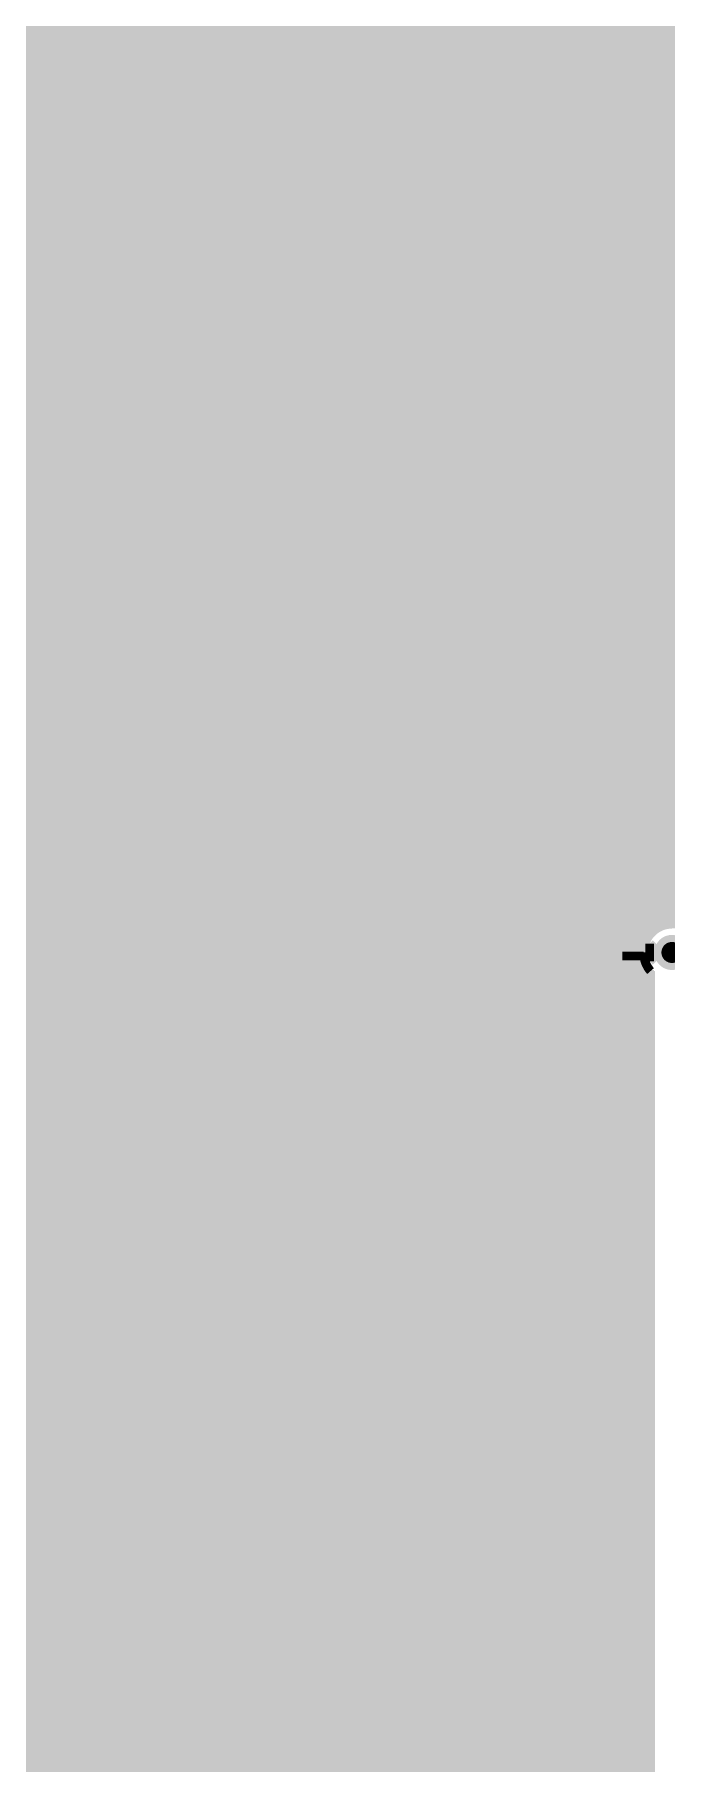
# Model space of a CAD drawing. Extents: x -10 to 131, y -93 to 209.
# Drawn here: x 76.71 to 94.71, y 28.7 to 77.98 of the extents above; entities that cross this region are included whole.
import ezdxf

# ---------------------------------------------------------------- set-up
doc = ezdxf.new("R2010")
doc.units = 0
doc.header["$MEASUREMENT"] = 0
doc.layers.get('0').update_dxf_attribs({"linetype": 'CONTINUOUS'})
for name, color, linetype in [('22-303-0_BOT', 2, 'CONTINUOUS'), ('22-303-0_DRD', 6, 'CONTINUOUS'), ('22-303-0_DRL', 1, 'CONTINUOUS'), ('22-303-0_GND', 3, 'CONTINUOUS'), ('22-303-0_IN1', 10, 'CONTINUOUS'), ('22-303-0_TOP', 15, 'CONTINUOUS')]:
    doc.layers.add(name, color=color, linetype=linetype)

# ---------------------------------------------------------------- blocks, each defined once
blk = doc.blocks.new('ROUND_70')
at = {"const_width": 0.29972}
blk.add_lwpolyline([(-0.14986, 0, 1), (0.14986, 0, 1)], format="xyb", close=True, dxfattribs=at)
blk = doc.blocks.new('ROUND_100')
at = {"const_width": 0.50038}
blk.add_lwpolyline([(-0.25019, 0, 1), (0.25019, 0, 1)], format="xyb", close=True, dxfattribs=at)

msp = doc.modelspace()

# ---------------------------------------------------------------- linework, layer by layer
at = {"layer": '22-303-0_BOT', "const_width": 0.254}
for points in [[(93.45422, 58.10758), (93.45422, 23.08098)], [(111.50092, 58.10758), (93.45422, 58.10758)], [(93.5482, 58.10758), (93.5482, 23.18766)], [(93.7768, 58.10758), (93.7768, 23.3426)], [(94.0054, 58.10758), (94.0054, 23.4061)], [(94.234, 58.10758), (94.234, 52.31384)], [(94.4626, 58.10758), (94.4626, 52.5145)], [(94.6912, 58.10758), (94.6912, 52.6034)], [(111.6584, 57.8866), (93.45422, 57.8866)], [(111.6584, 57.658), (93.45422, 57.658)], [(111.6584, 57.4294), (93.45422, 57.4294)], [(108.15828, 57.2008), (93.45422, 57.2008)], [(107.91952, 56.9722), (93.45422, 56.9722)], [(107.8103, 56.7436), (93.45422, 56.7436)], [(107.77728, 56.515), (93.45422, 56.515)], [(107.8103, 56.2864), (93.45422, 56.2864)], [(107.91952, 56.0578), (93.45422, 56.0578)], [(108.15828, 55.8292), (93.45422, 55.8292)], [(108.67136, 55.6006), (93.45422, 55.6006)], [(106.53776, 55.372), (93.45422, 55.372)], [(106.19994, 55.1434), (93.45422, 55.1434)], [(106.0577, 54.9148), (93.45422, 54.9148)], [(106.00182, 54.6862), (93.45422, 54.6862)], [(106.01452, 54.4576), (93.45422, 54.4576)], [(106.09326, 54.229), (93.45422, 54.229)], [(106.27614, 54.0004), (93.45422, 54.0004)], [(115.7097, 53.7718), (93.45422, 53.7718)], [(115.65382, 53.5432), (93.45422, 53.5432)], [(115.66652, 53.3146), (93.45422, 53.3146)], [(115.74526, 53.086), (93.45422, 53.086)], [(115.92814, 52.8574), (93.45422, 52.8574)], [(116.6622, 52.6288), (93.45422, 52.6288)], [(94.3102, 52.4002), (93.45422, 52.4002)], [(94.14256, 52.1716), (93.45422, 52.1716)], [(94.07144, 51.943), (93.45422, 51.943)], [(94.06636, 51.7144), (93.45422, 51.7144)], [(94.1324, 51.4858), (93.45422, 51.4858)], [(94.2594, 51.2572), (93.45422, 51.2572)], [(94.234, 51.31562), (94.234, 23.40356)], [(94.2594, 51.28514), (94.2594, 23.39848)], [(94.2594, 51.0286), (93.45422, 51.0286)], [(94.2594, 50.8), (93.45422, 50.8)], [(94.2594, 50.5714), (93.45422, 50.5714)], [(94.2594, 50.3428), (93.45422, 50.3428)], [(94.2594, 50.1142), (93.45422, 50.1142)], [(94.2594, 49.8856), (93.45422, 49.8856)], [(94.2594, 49.657), (93.45422, 49.657)], [(94.2594, 49.4284), (93.45422, 49.4284)], [(94.2594, 49.1998), (93.45422, 49.1998)], [(94.2594, 48.9712), (93.45422, 48.9712)], [(94.2594, 48.7426), (93.45422, 48.7426)], [(94.2594, 48.514), (93.45422, 48.514)], [(94.2594, 48.2854), (93.45422, 48.2854)], [(94.2594, 48.0568), (93.45422, 48.0568)], [(94.2594, 47.8282), (93.45422, 47.8282)], [(94.2594, 47.5996), (93.45422, 47.5996)], [(94.2594, 47.371), (93.45422, 47.371)], [(94.2594, 47.1424), (93.45422, 47.1424)], [(94.2594, 46.9138), (93.45422, 46.9138)], [(94.2594, 46.6852), (93.45422, 46.6852)], [(94.2594, 46.4566), (93.45422, 46.4566)], [(94.2594, 46.228), (93.45422, 46.228)], [(94.2594, 45.9994), (93.45422, 45.9994)], [(94.2594, 45.7708), (93.45422, 45.7708)], [(94.2594, 45.5422), (93.45422, 45.5422)], [(94.2594, 45.3136), (93.45422, 45.3136)], [(94.2594, 45.085), (93.45422, 45.085)], [(94.2594, 44.8564), (93.45422, 44.8564)], [(94.2594, 44.6278), (93.45422, 44.6278)], [(94.2594, 44.3992), (93.45422, 44.3992)], [(94.2594, 44.1706), (93.45422, 44.1706)], [(94.2594, 43.942), (93.45422, 43.942)], [(94.2594, 43.7134), (93.45422, 43.7134)], [(94.2594, 43.4848), (93.45422, 43.4848)], [(94.2594, 43.2562), (93.45422, 43.2562)], [(94.2594, 43.0276), (93.45422, 43.0276)], [(94.2594, 42.799), (93.45422, 42.799)], [(94.2594, 42.5704), (93.45422, 42.5704)], [(94.2594, 42.3418), (93.45422, 42.3418)], [(94.2594, 42.1132), (93.45422, 42.1132)], [(94.2594, 41.8846), (93.45422, 41.8846)], [(94.2594, 41.656), (93.45422, 41.656)], [(94.2594, 41.4274), (93.45422, 41.4274)], [(94.2594, 41.1988), (93.45422, 41.1988)], [(94.2594, 40.9702), (93.45422, 40.9702)], [(94.2594, 40.7416), (93.45422, 40.7416)], [(94.2594, 40.513), (93.45422, 40.513)], [(94.2594, 40.2844), (93.45422, 40.2844)], [(94.2594, 40.0558), (93.45422, 40.0558)], [(94.2594, 39.8272), (93.45422, 39.8272)], [(94.2594, 39.5986), (93.45422, 39.5986)], [(94.2594, 39.37), (93.45422, 39.37)], [(94.2594, 39.1414), (93.45422, 39.1414)], [(94.2594, 38.9128), (93.45422, 38.9128)], [(94.2594, 38.6842), (93.45422, 38.6842)], [(94.2594, 38.4556), (93.45422, 38.4556)], [(94.2594, 38.227), (93.45422, 38.227)], [(94.2594, 37.9984), (93.45422, 37.9984)], [(94.2594, 37.7698), (93.45422, 37.7698)], [(94.2594, 37.5412), (93.45422, 37.5412)], [(94.2594, 37.3126), (93.45422, 37.3126)], [(94.2594, 37.084), (93.45422, 37.084)], [(94.2594, 36.8554), (93.45422, 36.8554)], [(94.2594, 36.6268), (93.45422, 36.6268)], [(94.2594, 36.3982), (93.45422, 36.3982)], [(94.2594, 36.1696), (93.45422, 36.1696)], [(94.2594, 35.941), (93.45422, 35.941)], [(94.2594, 35.7124), (93.45422, 35.7124)], [(94.2594, 35.4838), (93.45422, 35.4838)], [(94.2594, 35.2552), (93.45422, 35.2552)], [(94.2594, 35.0266), (93.45422, 35.0266)], [(94.2594, 34.798), (93.45422, 34.798)], [(94.2594, 34.5694), (93.45422, 34.5694)], [(94.2594, 34.3408), (93.45422, 34.3408)], [(94.2594, 34.1122), (93.45422, 34.1122)], [(94.2594, 33.8836), (93.45422, 33.8836)], [(94.2594, 33.655), (93.45422, 33.655)], [(94.2594, 33.4264), (93.45422, 33.4264)], [(94.2594, 33.1978), (93.45422, 33.1978)], [(94.2594, 32.9692), (93.45422, 32.9692)], [(94.2594, 32.7406), (93.45422, 32.7406)], [(94.2594, 32.512), (93.45422, 32.512)], [(94.2594, 32.2834), (93.45422, 32.2834)], [(94.2594, 32.0548), (93.45422, 32.0548)], [(94.2594, 31.8262), (93.45422, 31.8262)], [(94.2594, 31.5976), (93.45422, 31.5976)], [(94.2594, 31.369), (93.45422, 31.369)], [(94.2594, 31.1404), (93.45422, 31.1404)], [(94.2594, 30.9118), (93.45422, 30.9118)], [(94.2594, 30.6832), (93.45422, 30.6832)], [(94.2594, 30.4546), (93.45422, 30.4546)], [(94.2594, 30.226), (93.45422, 30.226)], [(94.2594, 29.9974), (93.45422, 29.9974)], [(94.2594, 29.7688), (93.45422, 29.7688)], [(94.2594, 29.5402), (93.45422, 29.5402)], [(94.2594, 29.3116), (93.45422, 29.3116)], [(94.2594, 29.083), (93.45422, 29.083)], [(94.2594, 28.8544), (93.45422, 28.8544)], [(94.2594, 28.6258), (93.45422, 28.6258)]]:
    msp.add_lwpolyline(points, dxfattribs=at)
for points in [[(94.869, 52.62372, 0.4142136), (94.06128, 51.816)], [(94.06128, 51.816, 0.181057), (94.25987, 51.28555)]]:
    msp.add_lwpolyline(points, format="xyb", dxfattribs=at)
at = {"layer": '22-303-0_DRD', "const_width": 0.254}
for points in [[(94.234, 51.562), (94.869, 52.197)], [(94.234, 52.07), (94.234, 51.562)], [(94.869, 51.435), (94.234, 52.07)]]:
    msp.add_lwpolyline(points, dxfattribs=at)
at = {"layer": '22-303-0_DRL', "const_width": 0.254}
msp.add_lwpolyline([(93.45422, 17.63014), (76.454, 17.63014), (76.454, 58.10758), (9.4996, 58.10758), (9.4996, 122.97664), (13.5001, 122.97664), (13.5001, 131.9784), (5.25018, 131.9784), (5.25018, 155.55976), (9.4996, 155.55976), (9.4996, 189.7761), (111.50092, 189.7761), (111.50092, 159.77616), (106.36504, 159.77616), (106.36504, 90.10904), (82.63636, 90.10904), (82.63636, 115.10772), (72.03948, 115.10772), (72.03948, 80.10906), (111.50092, 80.10906), (111.50092, 58.10758), (93.45422, 58.10758), (93.45422, 17.63014)], dxfattribs=at)
at = {"layer": '22-303-0_GND', "const_width": 1.27}
for points in [[(111.50092, 78.59014), (9.4996, 78.59014)], [(111.50092, 77.95514), (9.4996, 77.95514)], [(111.50092, 77.32014), (9.4996, 77.32014)], [(111.50092, 76.68514), (9.4996, 76.68514)], [(111.50092, 76.05014), (9.4996, 76.05014)], [(111.50092, 75.41514), (9.4996, 75.41514)], [(111.50092, 74.78014), (9.4996, 74.78014)], [(111.50092, 74.14514), (9.4996, 74.14514)], [(111.50092, 73.51014), (9.4996, 73.51014)], [(111.50092, 72.87514), (9.4996, 72.87514)], [(111.50092, 72.24014), (9.4996, 72.24014)], [(111.50092, 71.60514), (9.4996, 71.60514)], [(111.50092, 70.97014), (9.4996, 70.97014)], [(111.50092, 70.33514), (9.4996, 70.33514)], [(111.50092, 69.70014), (9.4996, 69.70014)], [(111.50092, 69.06514), (9.4996, 69.06514)], [(111.50092, 68.43014), (9.4996, 68.43014)], [(111.50092, 67.79514), (9.4996, 67.79514)], [(111.50092, 67.16014), (9.4996, 67.16014)], [(111.50092, 66.52514), (9.4996, 66.52514)], [(111.50092, 65.89014), (9.4996, 65.89014)], [(111.50092, 65.25514), (9.4996, 65.25514)], [(111.50092, 64.62014), (9.4996, 64.62014)], [(111.50092, 63.98514), (9.4996, 63.98514)], [(111.50092, 63.35014), (9.4996, 63.35014)], [(111.50092, 62.71514), (9.4996, 62.71514)], [(111.50092, 62.08014), (9.4996, 62.08014)], [(111.50092, 61.44514), (9.4996, 61.44514)], [(111.50092, 60.81014), (9.4996, 60.81014)], [(111.50092, 60.17514), (9.4996, 60.17514)], [(111.50092, 59.54014), (9.4996, 59.54014)], [(111.50092, 58.90514), (9.4996, 58.90514)], [(111.50092, 58.27014), (9.4996, 58.27014)], [(93.45422, 57.63514), (76.454, 57.63514)], [(93.45422, 57.00014), (76.454, 57.00014)], [(93.45422, 56.36514), (76.454, 56.36514)], [(93.45422, 55.73014), (76.454, 55.73014)], [(93.45422, 55.09514), (76.454, 55.09514)], [(93.45422, 54.46014), (76.454, 54.46014)], [(93.45422, 53.82514), (76.454, 53.82514)], [(93.45422, 53.19014), (76.454, 53.19014)], [(93.45422, 52.55514), (76.454, 52.55514)], [(93.45422, 51.92014), (76.454, 51.92014)], [(93.45422, 51.28514), (76.454, 51.28514)], [(93.45422, 50.65014), (76.454, 50.65014)], [(93.45422, 50.01514), (76.454, 50.01514)], [(93.45422, 49.38014), (76.454, 49.38014)], [(93.45422, 48.74514), (76.454, 48.74514)], [(93.45422, 48.11014), (76.454, 48.11014)], [(93.45422, 47.47514), (76.454, 47.47514)], [(93.45422, 46.84014), (76.454, 46.84014)], [(93.45422, 46.20514), (76.454, 46.20514)], [(93.45422, 45.57014), (76.454, 45.57014)], [(93.45422, 44.93514), (76.454, 44.93514)], [(93.45422, 44.30014), (76.454, 44.30014)], [(93.45422, 43.66514), (76.454, 43.66514)], [(93.45422, 43.03014), (76.454, 43.03014)], [(93.45422, 42.39514), (76.454, 42.39514)], [(93.45422, 41.76014), (76.454, 41.76014)], [(93.45422, 41.12514), (76.454, 41.12514)], [(93.45422, 40.49014), (76.454, 40.49014)], [(93.45422, 39.85514), (76.454, 39.85514)], [(93.45422, 39.22014), (76.454, 39.22014)], [(93.45422, 38.58514), (76.454, 38.58514)], [(93.45422, 37.95014), (76.454, 37.95014)], [(93.45422, 37.31514), (76.454, 37.31514)], [(93.45422, 36.68014), (76.454, 36.68014)], [(93.45422, 36.04514), (76.454, 36.04514)], [(93.45422, 35.41014), (76.454, 35.41014)], [(93.45422, 34.77514), (76.454, 34.77514)], [(93.45422, 34.14014), (76.454, 34.14014)], [(93.45422, 33.50514), (76.454, 33.50514)], [(93.45422, 32.87014), (76.454, 32.87014)], [(93.45422, 32.23514), (76.454, 32.23514)], [(93.45422, 31.60014), (76.454, 31.60014)], [(93.45422, 30.96514), (76.454, 30.96514)], [(93.45422, 30.33014), (76.454, 30.33014)], [(93.45422, 29.69514), (76.454, 29.69514)], [(93.45422, 29.06014), (76.454, 29.06014)], [(93.45422, 28.42514), (76.454, 28.42514)]]:
    msp.add_lwpolyline(points, dxfattribs=at)

# ---------------------------------------------------------------- block references
at = {"layer": '22-303-0_BOT'}
msp.add_blockref('ROUND_70', (94.869, 51.816), dxfattribs=at)
at = {"layer": '22-303-0_GND'}
msp.add_blockref('ROUND_100', (94.869, 51.816), dxfattribs=at)
at = {"layer": '22-303-0_IN1'}
msp.add_blockref('ROUND_70', (94.869, 51.816), dxfattribs=at)
at = {"layer": '22-303-0_TOP'}
msp.add_blockref('ROUND_70', (94.869, 51.816), dxfattribs=at)

doc.saveas('drawing.dxf')
